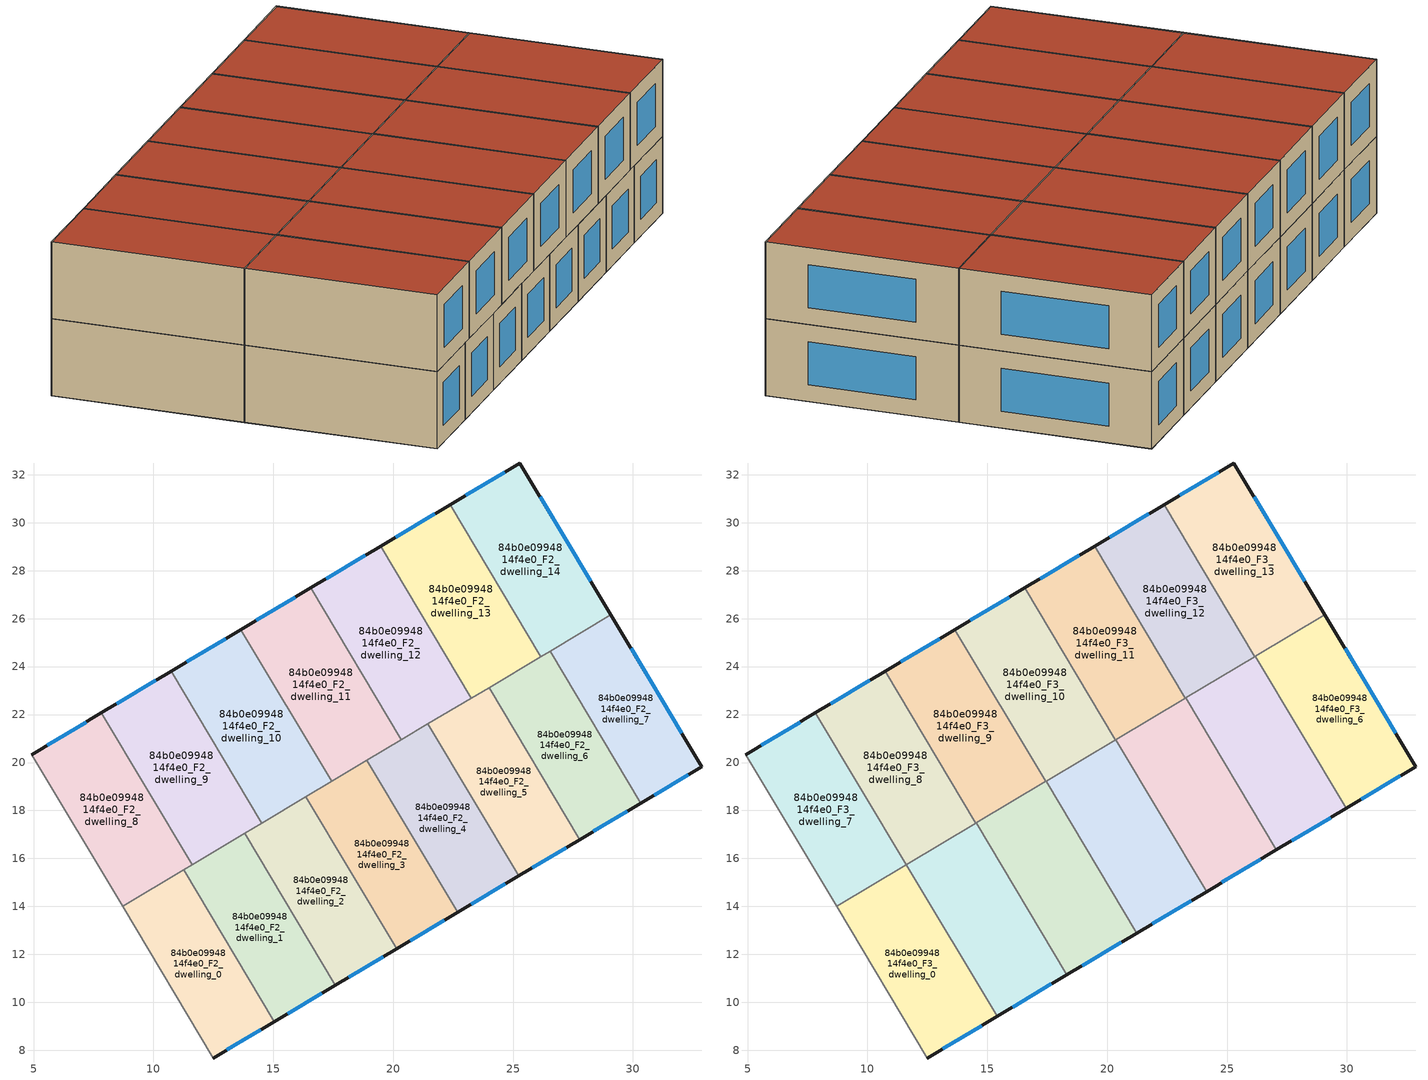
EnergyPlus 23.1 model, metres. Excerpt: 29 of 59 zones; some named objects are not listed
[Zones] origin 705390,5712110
84b0e0994814f4e0_F2_dwelling_0
 floor to 84b0e0994814f4e0_F1_dwelling_0 (EU_floor_Construction): 15.04,9.19 11.26,15.53 8.71,14 12.5,7.67 z6
 wall outside (EU_wall_Construction): 15.04,9.19 12.5,7.67 z6:9
 wall adiabatic (EU_wall_Construction): 12.5,7.67 8.71,14 z6:9
 wall to 84b0e0994814f4e0_F2_dwelling_1 (EU_wall_Construction): 11.26,15.53 15.04,9.19 z6:9
 wall to 84b0e0994814f4e0_F2_dwelling_8 (EU_wall_Construction): 8.71,14 11.26,15.53 z6:9
 window (EU_Window_Construction): 14.48,8.86 13.06,8.01 z6.66:8.34
84b0e0994814f4e0_F2_dwelling_1
 floor to 84b0e0994814f4e0_F1_dwelling_1 (EU_floor_Construction): 17.59,10.71 13.81,17.05 11.26,15.53 15.04,9.19 z6
 wall outside (EU_wall_Construction): 17.59,10.71 15.04,9.19 z6:9
 wall to 84b0e0994814f4e0_F2_dwelling_2 (EU_wall_Construction): 13.81,17.05 17.59,10.71 z6:9
 wall to 84b0e0994814f4e0_F2_dwelling_9 (EU_wall_Construction): 11.61,15.73 13.81,17.05 z6:9
 wall to 84b0e0994814f4e0_F2_dwelling_8 (EU_wall_Construction): 11.26,15.52 11.61,15.73 z6:9
 window (EU_Window_Construction): 17.03,10.38 15.61,9.53 z6.66:8.34
84b0e0994814f4e0_F2_dwelling_10
 floor to 84b0e0994814f4e0_F1_dwelling_10 (EU_floor_Construction): 17.43,19.21 13.65,25.55 10.74,23.81 14.52,17.47 z6
 wall outside (EU_wall_Construction): 10.74,23.81 13.65,25.55 z6:9
 wall to 84b0e0994814f4e0_F2_dwelling_9 (EU_wall_Construction): 14.52,17.47 10.74,23.81 z6:9
 wall to 84b0e0994814f4e0_F2_dwelling_11 (EU_wall_Construction): 13.65,25.55 17.43,19.21 z6:9
 wall to 84b0e0994814f4e0_F2_dwelling_2 (EU_wall_Construction): 16.36,18.57 14.52,17.47 z6:9
 wall to 84b0e0994814f4e0_F2_dwelling_3 (EU_wall_Construction): 17.43,19.21 16.36,18.57 z6:9
 window (EU_Window_Construction): 11.38,24.19 13.01,25.16 z6.66:8.34
84b0e0994814f4e0_F2_dwelling_11
 floor to 84b0e0994814f4e0_F1_dwelling_11 (EU_floor_Construction): 20.34,20.95 16.56,27.28 13.65,25.55 17.43,19.21 z6
 wall outside (EU_wall_Construction): 13.65,25.55 16.56,27.28 z6:9
 wall to 84b0e0994814f4e0_F2_dwelling_12 (EU_wall_Construction): 16.56,27.28 20.34,20.95 z6:9
 wall to 84b0e0994814f4e0_F2_dwelling_3 (EU_wall_Construction): 18.9,20.09 17.43,19.21 z6:9
 wall to 84b0e0994814f4e0_F2_dwelling_4 (EU_wall_Construction): 20.34,20.95 18.9,20.09 z6:9
 window (EU_Window_Construction): 14.29,25.93 15.92,26.9 z6.66:8.34
84b0e0994814f4e0_F2_dwelling_12
 floor to 84b0e0994814f4e0_F1_dwelling_12 (EU_floor_Construction): 23.25,22.68 19.47,29.02 16.56,27.28 20.34,20.95 z6
 wall outside (EU_wall_Construction): 16.56,27.28 19.47,29.02 z6:9
 wall to 84b0e0994814f4e0_F2_dwelling_13 (EU_wall_Construction): 19.47,29.02 23.25,22.68 z6:9
 wall to 84b0e0994814f4e0_F2_dwelling_5 (EU_wall_Construction): 23.25,22.68 21.45,21.61 z6:9
 wall to 84b0e0994814f4e0_F2_dwelling_4 (EU_wall_Construction): 21.45,21.61 20.34,20.95 z6:9
 window (EU_Window_Construction): 17.2,27.67 18.83,28.64 z6.66:8.34
84b0e0994814f4e0_F2_dwelling_13
 floor to 84b0e0994814f4e0_F1_dwelling_13 (EU_floor_Construction): 26.16,24.42 22.38,30.76 19.47,29.02 23.25,22.68 z6
 wall outside (EU_wall_Construction): 19.47,29.02 22.38,30.76 z6:9
 wall to 84b0e0994814f4e0_F2_dwelling_14 (EU_wall_Construction): 22.38,30.76 26.16,24.42 z6:9
 wall to 84b0e0994814f4e0_F2_dwelling_6 (EU_wall_Construction): 26.16,24.42 23.99,23.13 z6:9
 wall to 84b0e0994814f4e0_F2_dwelling_5 (EU_wall_Construction): 23.99,23.13 23.25,22.68 z6:9
 window (EU_Window_Construction): 20.11,29.4 21.74,30.37 z6.66:8.34
84b0e0994814f4e0_F2_dwelling_14
 floor to 84b0e0994814f4e0_F1_dwelling_14 (EU_floor_Construction): 29.08,26.16 25.28,32.49 22.38,30.76 26.16,24.42 z6
 wall outside (EU_wall_Construction): 22.38,30.76 25.28,32.49 29.08,26.16 z6:9
 wall to 84b0e0994814f4e0_F2_dwelling_7 (EU_wall_Construction): 29.08,26.16 26.54,24.65 z6:9
 wall to 84b0e0994814f4e0_F2_dwelling_6 (EU_wall_Construction): 26.54,24.65 26.16,24.42 z6:9
 window (EU_Window_Construction): 23.02,31.14 24.64,32.11 / 26.12,31.09 28.24,27.56 z6.66:8.34
84b0e0994814f4e0_F2_dwelling_2
 floor to 84b0e0994814f4e0_F1_dwelling_2 (EU_floor_Construction): 20.14,12.23 16.36,18.57 13.81,17.05 17.59,10.71 z6
 wall outside (EU_wall_Construction): 20.14,12.23 17.59,10.71 z6:9
 wall to 84b0e0994814f4e0_F2_dwelling_3 (EU_wall_Construction): 16.36,18.57 20.14,12.23 z6:9
 wall to 84b0e0994814f4e0_F2_dwelling_9 (EU_wall_Construction): 13.81,17.05 14.52,17.47 z6:9
 window (EU_Window_Construction): 19.58,11.9 18.15,11.05 z6.66:8.34
84b0e0994814f4e0_F2_dwelling_3
 floor to 84b0e0994814f4e0_F1_dwelling_3 (EU_floor_Construction): 22.69,13.75 18.9,20.09 16.36,18.57 20.14,12.23 z6
 wall outside (EU_wall_Construction): 22.69,13.75 20.14,12.23 z6:9
 wall to 84b0e0994814f4e0_F2_dwelling_4 (EU_wall_Construction): 18.9,20.09 22.69,13.75 z6:9
 window (EU_Window_Construction): 22.12,13.41 20.7,12.57 z6.66:8.34
84b0e0994814f4e0_F2_dwelling_4
 floor to 84b0e0994814f4e0_F1_dwelling_4 (EU_floor_Construction): 25.23,15.27 21.45,21.61 18.9,20.09 22.69,13.75 z6
 wall outside (EU_wall_Construction): 25.23,15.27 22.69,13.75 z6:9
 wall to 84b0e0994814f4e0_F2_dwelling_5 (EU_wall_Construction): 21.45,21.61 25.23,15.27 z6:9
 window (EU_Window_Construction): 24.67,14.93 23.25,14.09 z6.66:8.34
84b0e0994814f4e0_F2_dwelling_5
 floor to 84b0e0994814f4e0_F1_dwelling_5 (EU_floor_Construction): 27.78,16.79 23.99,23.13 21.45,21.61 25.23,15.27 z6
 wall outside (EU_wall_Construction): 27.78,16.79 25.23,15.27 z6:9
 wall to 84b0e0994814f4e0_F2_dwelling_6 (EU_wall_Construction): 23.99,23.13 27.78,16.79 z6:9
 window (EU_Window_Construction): 27.22,16.45 25.8,15.6 z6.66:8.34
84b0e0994814f4e0_F2_dwelling_6
 floor to 84b0e0994814f4e0_F1_dwelling_6 (EU_floor_Construction): 30.32,18.3 26.54,24.65 23.99,23.13 27.78,16.79 z6
 wall outside (EU_wall_Construction): 30.32,18.3 27.78,16.79 z6:9
 wall to 84b0e0994814f4e0_F2_dwelling_7 (EU_wall_Construction): 26.54,24.65 30.32,18.3 z6:9
 window (EU_Window_Construction): 29.76,17.97 28.34,17.12 z6.66:8.34
84b0e0994814f4e0_F2_dwelling_7
 floor to 84b0e0994814f4e0_F1_dwelling_7 (EU_floor_Construction): 32.88,19.83 29.08,26.16 26.54,24.65 30.32,18.3 z6
 wall outside (EU_wall_Construction): 29.08,26.16 32.88,19.83 30.32,18.3 z6:9
 window (EU_Window_Construction): 29.92,24.76 32.04,21.23 / 32.31,19.49 30.89,18.64 z6.66:8.34
84b0e0994814f4e0_F2_dwelling_8
 floor to 84b0e0994814f4e0_F1_dwelling_8 (EU_floor_Construction): 11.61,15.73 7.83,22.07 4.92,20.33 8.71,14 z6
 wall outside (EU_wall_Construction): 4.92,20.33 7.83,22.07 z6:9
 wall adiabatic (EU_wall_Construction): 8.71,14 4.92,20.33 z6:9
 wall to 84b0e0994814f4e0_F2_dwelling_9 (EU_wall_Construction): 7.83,22.07 11.61,15.73 z6:9
 window (EU_Window_Construction): 5.56,20.72 7.19,21.69 z6.66:8.34
84b0e0994814f4e0_F2_dwelling_9
 floor to 84b0e0994814f4e0_F1_dwelling_9 (EU_floor_Construction): 14.52,17.47 10.74,23.81 7.83,22.07 11.61,15.73 z6
 wall outside (EU_wall_Construction): 7.83,22.07 10.74,23.81 z6:9
 window (EU_Window_Construction): 8.47,22.46 10.1,23.42 z6.66:8.34
84b0e0994814f4e0_F3_dwelling_0
 floor to 84b0e0994814f4e0_F2_dwelling_0 (EU_floor_Construction): 15.04,9.19 11.26,15.52 8.71,14 12.5,7.67 z9
 floor to 84b0e0994814f4e0_F2_dwelling_1 (EU_floor_Construction): 15.41,9.41 11.63,15.74 11.26,15.52 15.04,9.19 z9
 wall outside (EU_wall_Construction): 15.41,9.41 12.5,7.67 z9:12
 wall adiabatic (EU_wall_Construction): 12.5,7.67 8.71,14 z9:12
 wall to 84b0e0994814f4e0_F3_dwelling_1 (EU_wall_Construction): 11.63,15.74 15.41,9.41 z9:12
 wall to 84b0e0994814f4e0_F3_dwelling_7 (EU_wall_Construction): 8.71,14 11.61,15.73 z9:12
 wall to 84b0e0994814f4e0_F3_dwelling_8 (EU_wall_Construction): 11.61,15.73 11.63,15.74 z9:12
 window (EU_Window_Construction): 14.76,9.03 13.14,8.06 z9.66:11.34
 roof outside (EU_roof_Construction): 11.63,15.74 15.41,9.41 12.5,7.67 8.71,14 z12
84b0e0994814f4e0_F3_dwelling_1
 floor to 84b0e0994814f4e0_F2_dwelling_1 (EU_floor_Construction): 17.59,10.71 13.81,17.05 11.63,15.74 15.41,9.41 z9
 floor to 84b0e0994814f4e0_F2_dwelling_2 (EU_floor_Construction): 18.32,11.15 14.54,17.48 13.81,17.05 17.59,10.71 z9
 wall outside (EU_wall_Construction): 18.32,11.15 15.41,9.41 z9:12
 wall to 84b0e0994814f4e0_F3_dwelling_2 (EU_wall_Construction): 14.54,17.48 18.32,11.15 z9:12
 wall to 84b0e0994814f4e0_F3_dwelling_8 (EU_wall_Construction): 11.63,15.74 14.52,17.47 z9:12
 wall to 84b0e0994814f4e0_F3_dwelling_9 (EU_wall_Construction): 14.52,17.47 14.54,17.48 z9:12
 window (EU_Window_Construction): 17.68,10.76 16.05,9.79 z9.66:11.34
 roof outside (EU_roof_Construction): 14.54,17.48 18.32,11.15 15.41,9.41 11.63,15.74 z12
84b0e0994814f4e0_F3_dwelling_10
 floor to 84b0e0994814f4e0_F2_dwelling_11 (EU_floor_Construction): 20.34,20.95 16.56,27.28 13.65,25.55 17.43,19.21 17.57,19.29 z9
 wall outside (EU_wall_Construction): 13.65,25.55 16.56,27.28 z9:12
 wall to 84b0e0994814f4e0_F3_dwelling_9 (EU_wall_Construction): 17.43,19.21 13.65,25.55 z9:12
 wall to 84b0e0994814f4e0_F3_dwelling_11 (EU_wall_Construction): 16.56,27.28 20.34,20.95 20.36,20.95 z9:12
 wall to 84b0e0994814f4e0_F3_dwelling_3 (EU_wall_Construction): 20.36,20.96 17.57,19.29 17.45,19.22 z9:12
 wall to 84b0e0994814f4e0_F3_dwelling_2 (EU_wall_Construction): 17.45,19.22 17.43,19.21 z9:12
 window (EU_Window_Construction): 14.29,25.93 15.92,26.9 z9.66:11.34
 roof outside (EU_roof_Construction): 16.56,27.28 20.34,20.95 20.36,20.96 17.57,19.29 17.43,19.21 13.65,25.55 z12
84b0e0994814f4e0_F3_dwelling_11
 floor to 84b0e0994814f4e0_F2_dwelling_12 (EU_floor_Construction): 23.25,22.68 19.47,29.02 16.56,27.28 20.34,20.95 z9
 wall outside (EU_wall_Construction): 16.56,27.28 19.47,29.02 z9:12
 wall to 84b0e0994814f4e0_F3_dwelling_12 (EU_wall_Construction): 19.47,29.02 23.25,22.68 z9:12
 wall to 84b0e0994814f4e0_F3_dwelling_4 (EU_wall_Construction): 23.25,22.68 20.36,20.96 z9:12
 window (EU_Window_Construction): 17.2,27.67 18.83,28.64 z9.66:11.34
 roof outside (EU_roof_Construction): 19.47,29.02 23.25,22.68 20.34,20.95 16.56,27.28 z12
84b0e0994814f4e0_F3_dwelling_12
 floor to 84b0e0994814f4e0_F2_dwelling_13 (EU_floor_Construction): 26.16,24.42 22.38,30.76 19.47,29.02 23.25,22.68 z9
 wall outside (EU_wall_Construction): 19.47,29.02 22.38,30.76 z9:12
 wall to 84b0e0994814f4e0_F3_dwelling_13 (EU_wall_Construction): 22.38,30.76 26.16,24.42 z9:12
 wall to 84b0e0994814f4e0_F3_dwelling_5 (EU_wall_Construction): 26.16,24.42 23.27,22.69 z9:12
 wall to 84b0e0994814f4e0_F3_dwelling_4 (EU_wall_Construction): 23.27,22.69 23.25,22.68 z9:12
 window (EU_Window_Construction): 20.11,29.4 21.74,30.37 z9.66:11.34
 roof outside (EU_roof_Construction): 22.38,30.76 26.16,24.42 23.25,22.68 19.47,29.02 z12
84b0e0994814f4e0_F3_dwelling_13
 floor to 84b0e0994814f4e0_F2_dwelling_14 (EU_floor_Construction): 29.08,26.16 25.28,32.49 22.38,30.76 26.16,24.42 z9
 wall outside (EU_wall_Construction): 22.38,30.76 25.28,32.49 29.08,26.16 z9:12
 wall to 84b0e0994814f4e0_F3_dwelling_6 (EU_wall_Construction): 29.08,26.16 26.18,24.43 z9:12
 wall to 84b0e0994814f4e0_F3_dwelling_5 (EU_wall_Construction): 26.18,24.43 26.16,24.42 z9:12
 window (EU_Window_Construction): 23.02,31.14 24.64,32.11 / 26.12,31.09 28.24,27.56 z9.66:11.34
 roof outside (EU_roof_Construction): 25.28,32.49 29.08,26.16 26.16,24.42 22.38,30.76 z12
84b0e0994814f4e0_F3_dwelling_2
 floor to 84b0e0994814f4e0_F2_dwelling_2 (EU_floor_Construction): 20.14,12.23 16.36,18.57 14.54,17.48 18.32,11.15 z9
 floor to 84b0e0994814f4e0_F2_dwelling_3 (EU_floor_Construction): 21.23,12.88 17.45,19.22 16.36,18.57 20.14,12.23 z9
 wall outside (EU_wall_Construction): 21.23,12.88 18.32,11.15 z9:12
 wall to 84b0e0994814f4e0_F3_dwelling_3 (EU_wall_Construction): 17.45,19.22 21.23,12.88 z9:12
 wall to 84b0e0994814f4e0_F3_dwelling_9 (EU_wall_Construction): 14.54,17.48 17.43,19.21 z9:12
 window (EU_Window_Construction): 20.59,12.5 18.96,11.53 z9.66:11.34
 roof outside (EU_roof_Construction): 17.45,19.22 21.23,12.88 18.32,11.15 14.54,17.48 z12
84b0e0994814f4e0_F3_dwelling_3
 floor to 84b0e0994814f4e0_F2_dwelling_4 (EU_floor_Construction): 24.14,14.62 20.36,20.96 18.9,20.09 22.69,13.75 z9
 floor to 84b0e0994814f4e0_F2_dwelling_3 (EU_floor_Construction): 22.69,13.75 18.9,20.09 17.45,19.22 21.23,12.88 z9
 wall outside (EU_wall_Construction): 24.14,14.62 21.23,12.88 z9:12
 wall to 84b0e0994814f4e0_F3_dwelling_4 (EU_wall_Construction): 20.36,20.96 24.14,14.62 z9:12
 window (EU_Window_Construction): 23.5,14.23 21.87,13.27 z9.66:11.34
 roof outside (EU_roof_Construction): 20.36,20.96 24.14,14.62 21.23,12.88 17.45,19.22 z12
84b0e0994814f4e0_F3_dwelling_4
 floor to 84b0e0994814f4e0_F2_dwelling_4 (EU_floor_Construction): 25.23,15.27 21.45,21.61 20.36,20.96 24.14,14.62 z9
 floor to 84b0e0994814f4e0_F2_dwelling_5 (EU_floor_Construction): 27.05,16.35 23.27,22.69 21.45,21.61 25.23,15.27 z9
 wall outside (EU_wall_Construction): 27.05,16.35 24.14,14.62 z9:12
 wall to 84b0e0994814f4e0_F3_dwelling_5 (EU_wall_Construction): 23.27,22.69 27.05,16.35 z9:12
 window (EU_Window_Construction): 26.41,15.97 24.79,15 z9.66:11.34
 roof outside (EU_roof_Construction): 23.27,22.69 27.05,16.35 24.14,14.62 20.36,20.96 z12
84b0e0994814f4e0_F3_dwelling_5
 floor to 84b0e0994814f4e0_F2_dwelling_6 (EU_floor_Construction): 29.96,18.09 26.18,24.43 23.99,23.13 27.78,16.79 z9
 floor to 84b0e0994814f4e0_F2_dwelling_5 (EU_floor_Construction): 27.78,16.79 23.99,23.13 23.27,22.69 27.05,16.35 z9
 wall outside (EU_wall_Construction): 29.96,18.09 27.05,16.35 z9:12
 wall to 84b0e0994814f4e0_F3_dwelling_6 (EU_wall_Construction): 26.18,24.43 29.96,18.09 z9:12
 window (EU_Window_Construction): 29.32,17.7 27.69,16.74 z9.66:11.34
 roof outside (EU_roof_Construction): 26.18,24.43 29.96,18.09 27.05,16.35 23.27,22.69 z12
84b0e0994814f4e0_F3_dwelling_6
 floor to 84b0e0994814f4e0_F2_dwelling_7 (EU_floor_Construction): 32.88,19.83 29.08,26.16 26.54,24.65 30.32,18.31 z9
 floor to 84b0e0994814f4e0_F2_dwelling_6 (EU_floor_Construction): 30.32,18.31 26.54,24.65 26.18,24.43 29.96,18.09 z9
 wall outside (EU_wall_Construction): 29.08,26.16 32.88,19.83 29.96,18.09 z9:12
 window (EU_Window_Construction): 29.92,24.76 32.04,21.23 / 32.23,19.44 30.61,18.47 z9.66:11.34
 roof outside (EU_roof_Construction): 29.08,26.16 32.88,19.83 29.96,18.09 26.18,24.43 z12
84b0e0994814f4e0_F3_dwelling_7
 floor to 84b0e0994814f4e0_F2_dwelling_8 (EU_floor_Construction): 11.61,15.73 7.83,22.07 4.92,20.33 8.71,14 z9
 wall outside (EU_wall_Construction): 4.92,20.33 7.83,22.07 z9:12
 wall adiabatic (EU_wall_Construction): 8.71,14 4.92,20.33 z9:12
 wall to 84b0e0994814f4e0_F3_dwelling_8 (EU_wall_Construction): 7.83,22.07 11.61,15.73 z9:12
 window (EU_Window_Construction): 5.56,20.72 7.19,21.69 z9.66:11.34
 roof outside (EU_roof_Construction): 7.83,22.07 11.61,15.73 8.71,14 4.92,20.33 z12
84b0e0994814f4e0_F3_dwelling_8
 floor to 84b0e0994814f4e0_F2_dwelling_9 (EU_floor_Construction): 14.52,17.47 10.74,23.81 7.83,22.07 11.61,15.73 z9
 wall outside (EU_wall_Construction): 7.83,22.07 10.74,23.81 z9:12
 wall to 84b0e0994814f4e0_F3_dwelling_9 (EU_wall_Construction): 10.74,23.81 14.52,17.47 z9:12
 window (EU_Window_Construction): 8.47,22.46 10.1,23.42 z9.66:11.34
 roof outside (EU_roof_Construction): 10.74,23.81 14.52,17.47 11.61,15.73 7.83,22.07 z12
84b0e0994814f4e0_F3_dwelling_9
 floor to 84b0e0994814f4e0_F2_dwelling_10 (EU_floor_Construction): 17.43,19.21 13.65,25.55 10.74,23.81 14.52,17.47 z9
 wall outside (EU_wall_Construction): 10.74,23.81 13.65,25.55 z9:12
 window (EU_Window_Construction): 11.38,24.19 13.01,25.16 z9.66:11.34
 roof outside (EU_roof_Construction): 13.65,25.55 17.43,19.21 14.52,17.47 10.74,23.81 z12
[Building]
EU S2 Campaign: North Axis=0; Terrain=City; Solar Distribution=FullExterior
[Site:Location]
London: Latitude=51.5; Longitude=-0.5; Time Zone=0; Elevation=25
[SizingPeriod:WeatherFileDays]
AnnualSizingPeriod: Begin Month=1; Begin Day of Month=1; End Month=12; End Day of Month=31; Day of Week for Start Day=Monday; Use Weather File Daylight Saving Period=No; Use Weather File Rain and Snow Indicators=No
[MATERIAL]
EU_InternalMass_Material: Roughness=MediumRough; Thickness=0.1; Conductivity=1; Density=1800; Specific Heat=900; Thermal Absorptance=0.9; Solar Absorptance=0.7; Visible Absorptance=0.7
[MATERIAL:NOMASS] Roughness=MediumRough; Thermal Absorptance=0.9; Solar Absorptance=0.7; Visible Absorptance=0.7
Name | Thermal Resistance
EU_wall_NoMass | 3.05077
EU_roof_NoMass; EU_floor_NoMass | 3.35585
[WINDOWMATERIAL:SIMPLEGLAZINGSYSTEM]
EU_Window_SimpleGlazing: UFactor=1.88725; Solar Heat Gain Coefficient=0.72; Visible Transmittance=0.72
[CONSTRUCTION]
EU_wall_Construction: EU_wall_NoMass
EU_roof_Construction: EU_roof_NoMass
EU_floor_Construction: EU_floor_NoMass
EU_InternalMass_Construction: EU_InternalMass_Material
EU_Window_Construction: EU_Window_SimpleGlazing
[ZONE] Type=1; Multiplier=1; Ceiling Height=autocalculate; Floor Area=autocalculate; Part of Total Floor Area=Yes
Name | Volume
84b0e0994814f4e0_F2_dwelling_0 | 65.6609
84b0e0994814f4e0_F3_dwelling_0 | 75.0381
84b0e0994814f4e0_F2_dwelling_1 | 65.6602
84b0e0994814f4e0_F3_dwelling_1; 84b0e0994814f4e0_F3_dwelling_13; 84b0e0994814f4e0_F2_dwelling_14 | 75.0308
84b0e0994814f4e0_F2_dwelling_10; 84b0e0994814f4e0_F3_dwelling_11; 84b0e0994814f4e0_F2_dwelling_12; 84b0e0994814f4e0_F3_dwelling_9 | 75.0344
84b0e0994814f4e0_F3_dwelling_10 | 75.0483
84b0e0994814f4e0_F2_dwelling_11; 84b0e0994814f4e0_F3_dwelling_6; 84b0e0994814f4e0_F3_dwelling_8; 84b0e0994814f4e0_F2_dwelling_9 | 75.0469
84b0e0994814f4e0_F3_dwelling_12; 84b0e0994814f4e0_F2_dwelling_13 | 75.0359
84b0e0994814f4e0_F2_dwelling_2 | 65.6499
84b0e0994814f4e0_F3_dwelling_2 | 75.0439
84b0e0994814f4e0_F2_dwelling_3 | 65.6521
84b0e0994814f4e0_F3_dwelling_3 | 75.0374
84b0e0994814f4e0_F2_dwelling_4 | 65.6741
84b0e0994814f4e0_F3_dwelling_4 | 75.03
84b0e0994814f4e0_F2_dwelling_5 | 65.6433
84b0e0994814f4e0_F3_dwelling_5 | 75.041
84b0e0994814f4e0_F2_dwelling_6 | 65.6616
84b0e0994814f4e0_F2_dwelling_7 | 65.6565
84b0e0994814f4e0_F3_dwelling_7; 84b0e0994814f4e0_F2_dwelling_8 | 75.0286
[INTERNALMASS] Construction=EU_InternalMass_Construction
Name | Zone or ZoneList | Surface Area
84b0e0994814f4e0_F2_dwelling_0_EU_InternalMass | 84b0e0994814f4e0_F2_dwelling_0 | 21.8872
84b0e0994814f4e0_F2_dwelling_1_EU_InternalMass | 84b0e0994814f4e0_F2_dwelling_1 | 21.8868
84b0e0994814f4e0_F2_dwelling_2_EU_InternalMass | 84b0e0994814f4e0_F2_dwelling_2 | 21.8831
84b0e0994814f4e0_F2_dwelling_3_EU_InternalMass | 84b0e0994814f4e0_F2_dwelling_3 | 21.884
84b0e0994814f4e0_F2_dwelling_4_EU_InternalMass | 84b0e0994814f4e0_F2_dwelling_4 | 21.8914
84b0e0994814f4e0_F2_dwelling_5_EU_InternalMass | 84b0e0994814f4e0_F2_dwelling_5 | 21.8814
84b0e0994814f4e0_F2_dwelling_6_EU_InternalMass | 84b0e0994814f4e0_F2_dwelling_6 | 21.8871
84b0e0994814f4e0_F2_dwelling_7_EU_InternalMass | 84b0e0994814f4e0_F2_dwelling_7 | 21.8857
84b0e0994814f4e0_F2_dwelling_8_EU_InternalMass | 84b0e0994814f4e0_F2_dwelling_8 | 25.0094
84b0e0994814f4e0_F2_dwelling_9_EU_InternalMass | 84b0e0994814f4e0_F2_dwelling_9 | 25.0155
84b0e0994814f4e0_F2_dwelling_10_EU_InternalMass | 84b0e0994814f4e0_F2_dwelling_10 | 25.0117
84b0e0994814f4e0_F2_dwelling_11_EU_InternalMass | 84b0e0994814f4e0_F2_dwelling_11 | 25.0155
84b0e0994814f4e0_F2_dwelling_12_EU_InternalMass | 84b0e0994814f4e0_F2_dwelling_12 | 25.0117
84b0e0994814f4e0_F2_dwelling_13_EU_InternalMass | 84b0e0994814f4e0_F2_dwelling_13 | 25.0131
84b0e0994814f4e0_F2_dwelling_14_EU_InternalMass | 84b0e0994814f4e0_F2_dwelling_14 | 25.0098
84b0e0994814f4e0_F3_dwelling_0_EU_InternalMass | 84b0e0994814f4e0_F3_dwelling_0 | 25.0124
84b0e0994814f4e0_F3_dwelling_1_EU_InternalMass | 84b0e0994814f4e0_F3_dwelling_1 | 25.0103
84b0e0994814f4e0_F3_dwelling_2_EU_InternalMass | 84b0e0994814f4e0_F3_dwelling_2 | 25.0146
84b0e0994814f4e0_F3_dwelling_3_EU_InternalMass | 84b0e0994814f4e0_F3_dwelling_3 | 25.0124
84b0e0994814f4e0_F3_dwelling_4_EU_InternalMass | 84b0e0994814f4e0_F3_dwelling_4 | 25.0103
84b0e0994814f4e0_F3_dwelling_5_EU_InternalMass | 84b0e0994814f4e0_F3_dwelling_5 | 25.0138
84b0e0994814f4e0_F3_dwelling_6_EU_InternalMass | 84b0e0994814f4e0_F3_dwelling_6 | 25.0157
84b0e0994814f4e0_F3_dwelling_7_EU_InternalMass | 84b0e0994814f4e0_F3_dwelling_7 | 25.0094
84b0e0994814f4e0_F3_dwelling_8_EU_InternalMass | 84b0e0994814f4e0_F3_dwelling_8 | 25.0155
84b0e0994814f4e0_F3_dwelling_9_EU_InternalMass | 84b0e0994814f4e0_F3_dwelling_9 | 25.0117
84b0e0994814f4e0_F3_dwelling_10_EU_InternalMass | 84b0e0994814f4e0_F3_dwelling_10 | 25.0177
84b0e0994814f4e0_F3_dwelling_11_EU_InternalMass | 84b0e0994814f4e0_F3_dwelling_11 | 25.0117
84b0e0994814f4e0_F3_dwelling_12_EU_InternalMass | 84b0e0994814f4e0_F3_dwelling_12 | 25.0117
84b0e0994814f4e0_F3_dwelling_13_EU_InternalMass | 84b0e0994814f4e0_F3_dwelling_13 | 25.0098
[OTHEREQUIPMENT] Fuel Type=Electricity; Design Level Calculation Method=Watts/Area; Power per Zone Floor Area=1; Fraction Latent=0; Fraction Radiant=0; Fraction Lost=0; Carbon Dioxide Generation Rate=0; EndUse Subcategory=EU_Step8_InternalGains
Name | Zone or ZoneList or Space or SpaceList | Schedule
EU_Step8_InternalGain_84b0e0994814f4e0_F2_dwelling_0_f000 | 84b0e0994814f4e0_F2_dwelling_0 | EU_Step8_GainSchedule_84b0e0994814f4e0_F2_dwelling_0_f000
EU_Step8_InternalGain_84b0e0994814f4e0_F2_dwelling_1_f000 | 84b0e0994814f4e0_F2_dwelling_1 | EU_Step8_GainSchedule_84b0e0994814f4e0_F2_dwelling_1_f000
EU_Step8_InternalGain_84b0e0994814f4e0_F2_dwelling_2_f000 | 84b0e0994814f4e0_F2_dwelling_2 | EU_Step8_GainSchedule_84b0e0994814f4e0_F2_dwelling_2_f000
EU_Step8_InternalGain_84b0e0994814f4e0_F2_dwelling_3_f000 | 84b0e0994814f4e0_F2_dwelling_3 | EU_Step8_GainSchedule_84b0e0994814f4e0_F2_dwelling_3_f000
EU_Step8_InternalGain_84b0e0994814f4e0_F2_dwelling_4_f000 | 84b0e0994814f4e0_F2_dwelling_4 | EU_Step8_GainSchedule_84b0e0994814f4e0_F2_dwelling_4_f000
EU_Step8_InternalGain_84b0e0994814f4e0_F2_dwelling_5_f000 | 84b0e0994814f4e0_F2_dwelling_5 | EU_Step8_GainSchedule_84b0e0994814f4e0_F2_dwelling_5_f000
EU_Step8_InternalGain_84b0e0994814f4e0_F2_dwelling_6_f000 | 84b0e0994814f4e0_F2_dwelling_6 | EU_Step8_GainSchedule_84b0e0994814f4e0_F2_dwelling_6_f000
EU_Step8_InternalGain_84b0e0994814f4e0_F2_dwelling_7_f000 | 84b0e0994814f4e0_F2_dwelling_7 | EU_Step8_GainSchedule_84b0e0994814f4e0_F2_dwelling_7_f000
EU_Step8_InternalGain_84b0e0994814f4e0_F2_dwelling_8_f000 | 84b0e0994814f4e0_F2_dwelling_8 | EU_Step8_GainSchedule_84b0e0994814f4e0_F2_dwelling_8_f000
EU_Step8_InternalGain_84b0e0994814f4e0_F2_dwelling_9_f000 | 84b0e0994814f4e0_F2_dwelling_9 | EU_Step8_GainSchedule_84b0e0994814f4e0_F2_dwelling_9_f000
EU_Step8_InternalGain_84b0e0994814f4e0_F2_dwelling_10_f000 | 84b0e0994814f4e0_F2_dwelling_10 | EU_Step8_GainSchedule_84b0e0994814f4e0_F2_dwelling_10_f000
EU_Step8_InternalGain_84b0e0994814f4e0_F2_dwelling_11_f000 | 84b0e0994814f4e0_F2_dwelling_11 | EU_Step8_GainSchedule_84b0e0994814f4e0_F2_dwelling_11_f000
EU_Step8_InternalGain_84b0e0994814f4e0_F2_dwelling_12_f000 | 84b0e0994814f4e0_F2_dwelling_12 | EU_Step8_GainSchedule_84b0e0994814f4e0_F2_dwelling_12_f000
EU_Step8_InternalGain_84b0e0994814f4e0_F2_dwelling_13_f000 | 84b0e0994814f4e0_F2_dwelling_13 | EU_Step8_GainSchedule_84b0e0994814f4e0_F2_dwelling_13_f000
EU_Step8_InternalGain_84b0e0994814f4e0_F2_dwelling_14_f000 | 84b0e0994814f4e0_F2_dwelling_14 | EU_Step8_GainSchedule_84b0e0994814f4e0_F2_dwelling_14_f000
EU_Step8_InternalGain_84b0e0994814f4e0_F3_dwelling_0_f000 | 84b0e0994814f4e0_F3_dwelling_0 | EU_Step8_GainSchedule_84b0e0994814f4e0_F3_dwelling_0_f000
EU_Step8_InternalGain_84b0e0994814f4e0_F3_dwelling_1_f000 | 84b0e0994814f4e0_F3_dwelling_1 | EU_Step8_GainSchedule_84b0e0994814f4e0_F3_dwelling_1_f000
EU_Step8_InternalGain_84b0e0994814f4e0_F3_dwelling_2_f000 | 84b0e0994814f4e0_F3_dwelling_2 | EU_Step8_GainSchedule_84b0e0994814f4e0_F3_dwelling_2_f000
EU_Step8_InternalGain_84b0e0994814f4e0_F3_dwelling_3_f000 | 84b0e0994814f4e0_F3_dwelling_3 | EU_Step8_GainSchedule_84b0e0994814f4e0_F3_dwelling_3_f000
EU_Step8_InternalGain_84b0e0994814f4e0_F3_dwelling_4_f000 | 84b0e0994814f4e0_F3_dwelling_4 | EU_Step8_GainSchedule_84b0e0994814f4e0_F3_dwelling_4_f000
EU_Step8_InternalGain_84b0e0994814f4e0_F3_dwelling_5_f000 | 84b0e0994814f4e0_F3_dwelling_5 | EU_Step8_GainSchedule_84b0e0994814f4e0_F3_dwelling_5_f000
EU_Step8_InternalGain_84b0e0994814f4e0_F3_dwelling_6_f000 | 84b0e0994814f4e0_F3_dwelling_6 | EU_Step8_GainSchedule_84b0e0994814f4e0_F3_dwelling_6_f000
EU_Step8_InternalGain_84b0e0994814f4e0_F3_dwelling_7_f000 | 84b0e0994814f4e0_F3_dwelling_7 | EU_Step8_GainSchedule_84b0e0994814f4e0_F3_dwelling_7_f000
EU_Step8_InternalGain_84b0e0994814f4e0_F3_dwelling_8_f000 | 84b0e0994814f4e0_F3_dwelling_8 | EU_Step8_GainSchedule_84b0e0994814f4e0_F3_dwelling_8_f000
EU_Step8_InternalGain_84b0e0994814f4e0_F3_dwelling_9_f000 | 84b0e0994814f4e0_F3_dwelling_9 | EU_Step8_GainSchedule_84b0e0994814f4e0_F3_dwelling_9_f000
EU_Step8_InternalGain_84b0e0994814f4e0_F3_dwelling_10_f000 | 84b0e0994814f4e0_F3_dwelling_10 | EU_Step8_GainSchedule_84b0e0994814f4e0_F3_dwelling_10_f000
EU_Step8_InternalGain_84b0e0994814f4e0_F3_dwelling_11_f000 | 84b0e0994814f4e0_F3_dwelling_11 | EU_Step8_GainSchedule_84b0e0994814f4e0_F3_dwelling_11_f000
EU_Step8_InternalGain_84b0e0994814f4e0_F3_dwelling_12_f000 | 84b0e0994814f4e0_F3_dwelling_12 | EU_Step8_GainSchedule_84b0e0994814f4e0_F3_dwelling_12_f000
EU_Step8_InternalGain_84b0e0994814f4e0_F3_dwelling_13_f000 | 84b0e0994814f4e0_F3_dwelling_13 | EU_Step8_GainSchedule_84b0e0994814f4e0_F3_dwelling_13_f000
[ZONEVENTILATION:DESIGNFLOWRATE] Schedule=EU_AlwaysOn; Design Flow Rate Calculation Method=AirChanges/Hour; Air Changes per Hour=0.496645; Ventilation Type=Natural; Fan Pressure Rise=0; Fan Total Efficiency=1; Constant Term Coefficient=1; Temperature Term Coefficient=0; Velocity Term Coefficient=0; Velocity Squared Term Coefficient=0; Minimum Indoor Temperature=-100; Maximum Indoor Temperature=100; Delta Temperature=-100; Minimum Outdoor Temperature=-100; Maximum Outdoor Temperature=100; Maximum Wind Speed=40
Name | Zone or ZoneList or Space or SpaceList
EU_ConstantAir_84b0e0994814f4e0_F2_dwelling_0 | 84b0e0994814f4e0_F2_dwelling_0
EU_ConstantAir_84b0e0994814f4e0_F2_dwelling_1 | 84b0e0994814f4e0_F2_dwelling_1
EU_ConstantAir_84b0e0994814f4e0_F2_dwelling_2 | 84b0e0994814f4e0_F2_dwelling_2
EU_ConstantAir_84b0e0994814f4e0_F2_dwelling_3 | 84b0e0994814f4e0_F2_dwelling_3
EU_ConstantAir_84b0e0994814f4e0_F2_dwelling_4 | 84b0e0994814f4e0_F2_dwelling_4
EU_ConstantAir_84b0e0994814f4e0_F2_dwelling_5 | 84b0e0994814f4e0_F2_dwelling_5
EU_ConstantAir_84b0e0994814f4e0_F2_dwelling_6 | 84b0e0994814f4e0_F2_dwelling_6
EU_ConstantAir_84b0e0994814f4e0_F2_dwelling_7 | 84b0e0994814f4e0_F2_dwelling_7
EU_ConstantAir_84b0e0994814f4e0_F2_dwelling_8 | 84b0e0994814f4e0_F2_dwelling_8
EU_ConstantAir_84b0e0994814f4e0_F2_dwelling_9 | 84b0e0994814f4e0_F2_dwelling_9
EU_ConstantAir_84b0e0994814f4e0_F2_dwelling_10 | 84b0e0994814f4e0_F2_dwelling_10
EU_ConstantAir_84b0e0994814f4e0_F2_dwelling_11 | 84b0e0994814f4e0_F2_dwelling_11
EU_ConstantAir_84b0e0994814f4e0_F2_dwelling_12 | 84b0e0994814f4e0_F2_dwelling_12
EU_ConstantAir_84b0e0994814f4e0_F2_dwelling_13 | 84b0e0994814f4e0_F2_dwelling_13
EU_ConstantAir_84b0e0994814f4e0_F2_dwelling_14 | 84b0e0994814f4e0_F2_dwelling_14
EU_ConstantAir_84b0e0994814f4e0_F3_dwelling_0 | 84b0e0994814f4e0_F3_dwelling_0
EU_ConstantAir_84b0e0994814f4e0_F3_dwelling_1 | 84b0e0994814f4e0_F3_dwelling_1
EU_ConstantAir_84b0e0994814f4e0_F3_dwelling_2 | 84b0e0994814f4e0_F3_dwelling_2
EU_ConstantAir_84b0e0994814f4e0_F3_dwelling_3 | 84b0e0994814f4e0_F3_dwelling_3
EU_ConstantAir_84b0e0994814f4e0_F3_dwelling_4 | 84b0e0994814f4e0_F3_dwelling_4
EU_ConstantAir_84b0e0994814f4e0_F3_dwelling_5 | 84b0e0994814f4e0_F3_dwelling_5
EU_ConstantAir_84b0e0994814f4e0_F3_dwelling_6 | 84b0e0994814f4e0_F3_dwelling_6
EU_ConstantAir_84b0e0994814f4e0_F3_dwelling_7 | 84b0e0994814f4e0_F3_dwelling_7
EU_ConstantAir_84b0e0994814f4e0_F3_dwelling_8 | 84b0e0994814f4e0_F3_dwelling_8
EU_ConstantAir_84b0e0994814f4e0_F3_dwelling_9 | 84b0e0994814f4e0_F3_dwelling_9
EU_ConstantAir_84b0e0994814f4e0_F3_dwelling_10 | 84b0e0994814f4e0_F3_dwelling_10
EU_ConstantAir_84b0e0994814f4e0_F3_dwelling_11 | 84b0e0994814f4e0_F3_dwelling_11
EU_ConstantAir_84b0e0994814f4e0_F3_dwelling_12 | 84b0e0994814f4e0_F3_dwelling_12
EU_ConstantAir_84b0e0994814f4e0_F3_dwelling_13 | 84b0e0994814f4e0_F3_dwelling_13
[HVACTEMPLATE:ZONE:IDEALLOADSAIRSYSTEM] System Availability Schedule=EU_AlwaysOn; Maximum Heating Supply Air Temperature=50; Minimum Cooling Supply Air Temperature=13; Maximum Heating Supply Air Humidity Ratio=0.0156; Minimum Cooling Supply Air Humidity Ratio=0.0077; Heating Limit=NoLimit; Cooling Limit=NoLimit; Heating Availability Schedule=EU_AlwaysOn; Cooling Availability Schedule=EU_CoolingOff; Dehumidification Control Type=ConstantSensibleHeatRatio; Cooling Sensible Heat Ratio=0.7; Dehumidification Setpoint=60; Humidification Control Type=None; Humidification Setpoint=30; Outdoor Air Method=None; Outdoor Air Flow Rate per Person=0.00944; Outdoor Air Flow Rate per Zone Floor Area=0; Outdoor Air Flow Rate per Zone=0; Demand Controlled Ventilation Type=None; Outdoor Air Economizer Type=NoEconomizer; Heat Recovery Type=None; Sensible Heat Recovery Effectiveness=0.7; Latent Heat Recovery Effectiveness=0.65
Name | Template Thermostat
84b0e0994814f4e0_F2_dwelling_0 | EU_HeatOnly_84b0e0994814f4e0_F2_dwelling_0
84b0e0994814f4e0_F2_dwelling_1 | EU_HeatOnly_84b0e0994814f4e0_F2_dwelling_1
84b0e0994814f4e0_F2_dwelling_2 | EU_HeatOnly_84b0e0994814f4e0_F2_dwelling_2
84b0e0994814f4e0_F2_dwelling_3 | EU_HeatOnly_84b0e0994814f4e0_F2_dwelling_3
84b0e0994814f4e0_F2_dwelling_4 | EU_HeatOnly_84b0e0994814f4e0_F2_dwelling_4
84b0e0994814f4e0_F2_dwelling_5 | EU_HeatOnly_84b0e0994814f4e0_F2_dwelling_5
84b0e0994814f4e0_F2_dwelling_6 | EU_HeatOnly_84b0e0994814f4e0_F2_dwelling_6
84b0e0994814f4e0_F2_dwelling_7 | EU_HeatOnly_84b0e0994814f4e0_F2_dwelling_7
84b0e0994814f4e0_F2_dwelling_8 | EU_HeatOnly_84b0e0994814f4e0_F2_dwelling_8
84b0e0994814f4e0_F2_dwelling_9 | EU_HeatOnly_84b0e0994814f4e0_F2_dwelling_9
84b0e0994814f4e0_F2_dwelling_10 | EU_HeatOnly_84b0e0994814f4e0_F2_dwelling_10
84b0e0994814f4e0_F2_dwelling_11 | EU_HeatOnly_84b0e0994814f4e0_F2_dwelling_11
84b0e0994814f4e0_F2_dwelling_12 | EU_HeatOnly_84b0e0994814f4e0_F2_dwelling_12
84b0e0994814f4e0_F2_dwelling_13 | EU_HeatOnly_84b0e0994814f4e0_F2_dwelling_13
84b0e0994814f4e0_F2_dwelling_14 | EU_HeatOnly_84b0e0994814f4e0_F2_dwelling_14
84b0e0994814f4e0_F3_dwelling_0 | EU_HeatOnly_84b0e0994814f4e0_F3_dwelling_0
84b0e0994814f4e0_F3_dwelling_1 | EU_HeatOnly_84b0e0994814f4e0_F3_dwelling_1
84b0e0994814f4e0_F3_dwelling_2 | EU_HeatOnly_84b0e0994814f4e0_F3_dwelling_2
84b0e0994814f4e0_F3_dwelling_3 | EU_HeatOnly_84b0e0994814f4e0_F3_dwelling_3
84b0e0994814f4e0_F3_dwelling_4 | EU_HeatOnly_84b0e0994814f4e0_F3_dwelling_4
84b0e0994814f4e0_F3_dwelling_5 | EU_HeatOnly_84b0e0994814f4e0_F3_dwelling_5
84b0e0994814f4e0_F3_dwelling_6 | EU_HeatOnly_84b0e0994814f4e0_F3_dwelling_6
84b0e0994814f4e0_F3_dwelling_7 | EU_HeatOnly_84b0e0994814f4e0_F3_dwelling_7
84b0e0994814f4e0_F3_dwelling_8 | EU_HeatOnly_84b0e0994814f4e0_F3_dwelling_8
84b0e0994814f4e0_F3_dwelling_9 | EU_HeatOnly_84b0e0994814f4e0_F3_dwelling_9
84b0e0994814f4e0_F3_dwelling_10 | EU_HeatOnly_84b0e0994814f4e0_F3_dwelling_10
84b0e0994814f4e0_F3_dwelling_11 | EU_HeatOnly_84b0e0994814f4e0_F3_dwelling_11
84b0e0994814f4e0_F3_dwelling_12 | EU_HeatOnly_84b0e0994814f4e0_F3_dwelling_12
84b0e0994814f4e0_F3_dwelling_13 | EU_HeatOnly_84b0e0994814f4e0_F3_dwelling_13
[SIZING:ZONE] Zone Cooling Design Supply Air Temperature Input Method=SupplyAirTemperature; Zone Cooling Design Supply Air Temperature=13; Zone Heating Design Supply Air Temperature Input Method=SupplyAirTemperature; Zone Heating Design Supply Air Temperature=50; Zone Cooling Design Supply Air Humidity Ratio=0.008; Zone Heating Design Supply Air Humidity Ratio=0.008; Cooling Design Air Flow Method=DesignDay; Cooling Design Air Flow Rate=0; Cooling Minimum Air Flow per Zone Floor Area=0.000762; Cooling Minimum Air Flow=0; Cooling Minimum Air Flow Fraction=0.2; Heating Design Air Flow Method=DesignDay; Heating Design Air Flow Rate=0; Heating Maximum Air Flow per Zone Floor Area=0.002032; Heating Maximum Air Flow=0.141576; Heating Maximum Air Flow Fraction=0.3; Account for Dedicated Outdoor Air System=No; Dedicated Outdoor Air System Control Strategy=NeutralSupplyAir; Dedicated Outdoor Air Low Setpoint Temperature for Design=autosize; Dedicated Outdoor Air High Setpoint Temperature for Design=autosize; Zone Load Sizing Method=Sensible Load Only No Latent Load; Zone Latent Cooling Design Supply Air Humidity Ratio Input Method=HumidityRatioDifference; Zone Cooling Design Supply Air Humidity Ratio Difference=0.005; Zone Latent Heating Design Supply Air Humidity Ratio Input Method=HumidityRatioDifference; Zone Humidification Design Supply Air Humidity Ratio Difference=0.005
84b0e0994814f4e0_F2_dwelling_0; 84b0e0994814f4e0_F2_dwelling_1; 84b0e0994814f4e0_F2_dwelling_2; 84b0e0994814f4e0_F2_dwelling_3; 84b0e0994814f4e0_F2_dwelling_4; 84b0e0994814f4e0_F2_dwelling_5; 84b0e0994814f4e0_F2_dwelling_6; 84b0e0994814f4e0_F2_dwelling_7; 84b0e0994814f4e0_F2_dwelling_8; 84b0e0994814f4e0_F2_dwelling_9; 84b0e0994814f4e0_F2_dwelling_10; 84b0e0994814f4e0_F2_dwelling_11; 84b0e0994814f4e0_F2_dwelling_12; 84b0e0994814f4e0_F2_dwelling_13; 84b0e0994814f4e0_F2_dwelling_14; 84b0e0994814f4e0_F3_dwelling_0; 84b0e0994814f4e0_F3_dwelling_1; 84b0e0994814f4e0_F3_dwelling_2; 84b0e0994814f4e0_F3_dwelling_3; 84b0e0994814f4e0_F3_dwelling_4; 84b0e0994814f4e0_F3_dwelling_5; 84b0e0994814f4e0_F3_dwelling_6; 84b0e0994814f4e0_F3_dwelling_7; 84b0e0994814f4e0_F3_dwelling_8; 84b0e0994814f4e0_F3_dwelling_9; 84b0e0994814f4e0_F3_dwelling_10; 84b0e0994814f4e0_F3_dwelling_11; 84b0e0994814f4e0_F3_dwelling_12; 84b0e0994814f4e0_F3_dwelling_13
[SCHEDULE:CONSTANT]
Name | Hourly Value
EU_AlwaysOn | 1
EU_CoolingOff | 0
[SCHEDULE:FILE] Column Number=1; Rows to Skip at Top=0; Number of Hours of Data=8760; Column Separator=Comma; Interpolate to Timestep=No; Minutes per Item=60; Adjust Schedule for Daylight Savings=Yes
Name | File
EU_Step8_GainSchedule_84b0e0994814f4e0_F2_dwelling_0_f000 | ../../schedules/84b0e0994814f4e0/84b0e0994814f4e0_F2_dwelling_0_f000_gain.csv
EU_Step8_GainSchedule_84b0e0994814f4e0_F2_dwelling_1_f000 | ../../schedules/84b0e0994814f4e0/84b0e0994814f4e0_F2_dwelling_1_f000_gain.csv
EU_Step8_GainSchedule_84b0e0994814f4e0_F2_dwelling_2_f000 | ../../schedules/84b0e0994814f4e0/84b0e0994814f4e0_F2_dwelling_2_f000_gain.csv
EU_Step8_GainSchedule_84b0e0994814f4e0_F2_dwelling_3_f000 | ../../schedules/84b0e0994814f4e0/84b0e0994814f4e0_F2_dwelling_3_f000_gain.csv
EU_Step8_GainSchedule_84b0e0994814f4e0_F2_dwelling_4_f000 | ../../schedules/84b0e0994814f4e0/84b0e0994814f4e0_F2_dwelling_4_f000_gain.csv
EU_Step8_GainSchedule_84b0e0994814f4e0_F2_dwelling_5_f000 | ../../schedules/84b0e0994814f4e0/84b0e0994814f4e0_F2_dwelling_5_f000_gain.csv
EU_Step8_GainSchedule_84b0e0994814f4e0_F2_dwelling_6_f000 | ../../schedules/84b0e0994814f4e0/84b0e0994814f4e0_F2_dwelling_6_f000_gain.csv
EU_Step8_GainSchedule_84b0e0994814f4e0_F2_dwelling_7_f000 | ../../schedules/84b0e0994814f4e0/84b0e0994814f4e0_F2_dwelling_7_f000_gain.csv
EU_Step8_GainSchedule_84b0e0994814f4e0_F2_dwelling_8_f000 | ../../schedules/84b0e0994814f4e0/84b0e0994814f4e0_F2_dwelling_8_f000_gain.csv
EU_Step8_GainSchedule_84b0e0994814f4e0_F2_dwelling_9_f000 | ../../schedules/84b0e0994814f4e0/84b0e0994814f4e0_F2_dwelling_9_f000_gain.csv
EU_Step8_GainSchedule_84b0e0994814f4e0_F2_dwelling_10_f000 | ../../schedules/84b0e0994814f4e0/84b0e0994814f4e0_F2_dwelling_10_f000_gain.csv
EU_Step8_GainSchedule_84b0e0994814f4e0_F2_dwelling_11_f000 | ../../schedules/84b0e0994814f4e0/84b0e0994814f4e0_F2_dwelling_11_f000_gain.csv
EU_Step8_GainSchedule_84b0e0994814f4e0_F2_dwelling_12_f000 | ../../schedules/84b0e0994814f4e0/84b0e0994814f4e0_F2_dwelling_12_f000_gain.csv
EU_Step8_GainSchedule_84b0e0994814f4e0_F2_dwelling_13_f000 | ../../schedules/84b0e0994814f4e0/84b0e0994814f4e0_F2_dwelling_13_f000_gain.csv
EU_Step8_GainSchedule_84b0e0994814f4e0_F2_dwelling_14_f000 | ../../schedules/84b0e0994814f4e0/84b0e0994814f4e0_F2_dwelling_14_f000_gain.csv
EU_Step8_GainSchedule_84b0e0994814f4e0_F3_dwelling_0_f000 | ../../schedules/84b0e0994814f4e0/84b0e0994814f4e0_F3_dwelling_0_f000_gain.csv
EU_Step8_GainSchedule_84b0e0994814f4e0_F3_dwelling_1_f000 | ../../schedules/84b0e0994814f4e0/84b0e0994814f4e0_F3_dwelling_1_f000_gain.csv
EU_Step8_GainSchedule_84b0e0994814f4e0_F3_dwelling_2_f000 | ../../schedules/84b0e0994814f4e0/84b0e0994814f4e0_F3_dwelling_2_f000_gain.csv
EU_Step8_GainSchedule_84b0e0994814f4e0_F3_dwelling_3_f000 | ../../schedules/84b0e0994814f4e0/84b0e0994814f4e0_F3_dwelling_3_f000_gain.csv
EU_Step8_GainSchedule_84b0e0994814f4e0_F3_dwelling_4_f000 | ../../schedules/84b0e0994814f4e0/84b0e0994814f4e0_F3_dwelling_4_f000_gain.csv
EU_Step8_GainSchedule_84b0e0994814f4e0_F3_dwelling_5_f000 | ../../schedules/84b0e0994814f4e0/84b0e0994814f4e0_F3_dwelling_5_f000_gain.csv
EU_Step8_GainSchedule_84b0e0994814f4e0_F3_dwelling_6_f000 | ../../schedules/84b0e0994814f4e0/84b0e0994814f4e0_F3_dwelling_6_f000_gain.csv
EU_Step8_GainSchedule_84b0e0994814f4e0_F3_dwelling_7_f000 | ../../schedules/84b0e0994814f4e0/84b0e0994814f4e0_F3_dwelling_7_f000_gain.csv
EU_Step8_GainSchedule_84b0e0994814f4e0_F3_dwelling_8_f000 | ../../schedules/84b0e0994814f4e0/84b0e0994814f4e0_F3_dwelling_8_f000_gain.csv
EU_Step8_GainSchedule_84b0e0994814f4e0_F3_dwelling_9_f000 | ../../schedules/84b0e0994814f4e0/84b0e0994814f4e0_F3_dwelling_9_f000_gain.csv
EU_Step8_GainSchedule_84b0e0994814f4e0_F3_dwelling_10_f000 | ../../schedules/84b0e0994814f4e0/84b0e0994814f4e0_F3_dwelling_10_f000_gain.csv
EU_Step8_GainSchedule_84b0e0994814f4e0_F3_dwelling_11_f000 | ../../schedules/84b0e0994814f4e0/84b0e0994814f4e0_F3_dwelling_11_f000_gain.csv
EU_Step8_GainSchedule_84b0e0994814f4e0_F3_dwelling_12_f000 | ../../schedules/84b0e0994814f4e0/84b0e0994814f4e0_F3_dwelling_12_f000_gain.csv
EU_Step8_GainSchedule_84b0e0994814f4e0_F3_dwelling_13_f000 | ../../schedules/84b0e0994814f4e0/84b0e0994814f4e0_F3_dwelling_13_f000_gain.csv
